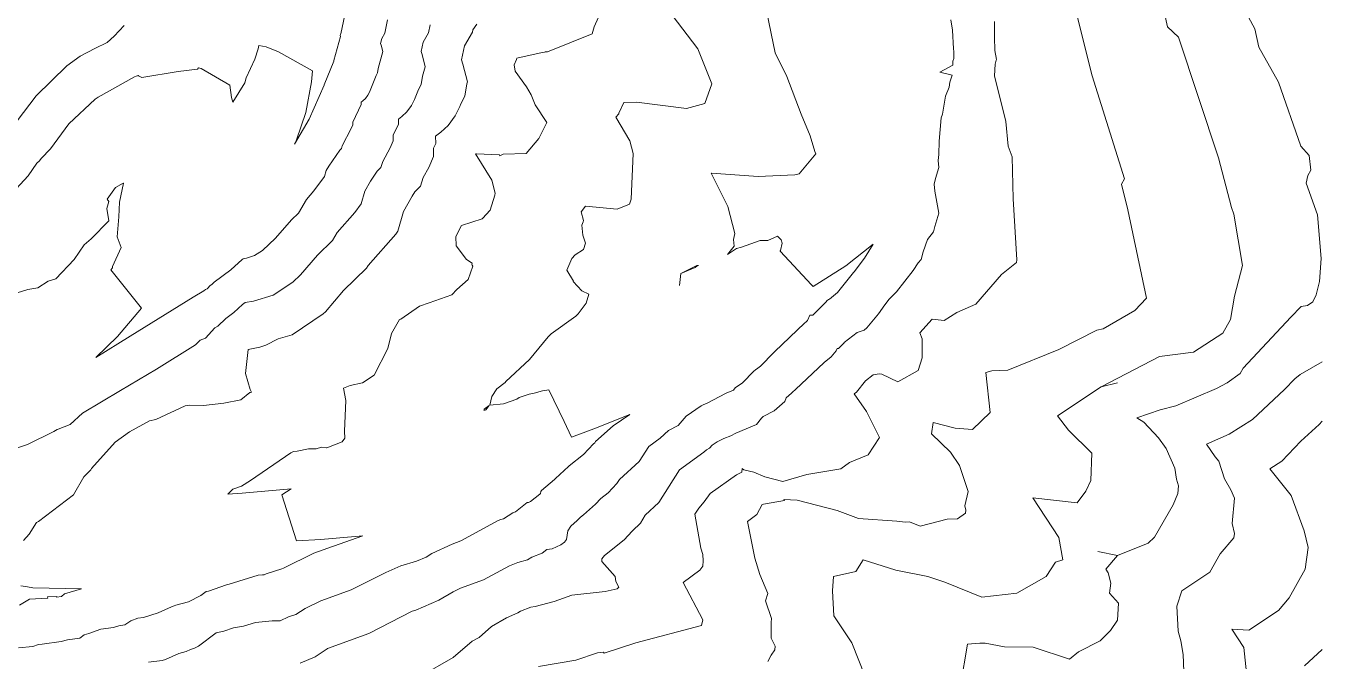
# Model space of a CAD drawing. Header units: metres. Extents: x 808187 to 810032, y 9155685 to 9157080.
# Drawn here: x 809649 to 810032.1, y 9156564.6 to 9156752.2 of the extents above; entities that cross this region are included whole.
import ezdxf

# ---------------------------------------------------------------- set-up
doc = ezdxf.new("R2010")
doc.units = ezdxf.units.M
doc.layers.add('C-TOPO-MAJR', color=9, linetype='Continuous')

msp = doc.modelspace()

# ---------------------------------------------------------------- linework, layer by layer
at = {"layer": 'C-TOPO-MAJR', "color": 9, "linetype": 'Continuous', "lineweight": 5}
for points, elevation in [([(809868.33, 9156564.45), (809869.33, 9156566.34), (809870.37, 9156567.9), (809870.48, 9156569), (809869.26, 9156571.34), (809869.26, 9156576), (809869.36, 9156577.19), (809867.65, 9156582.34), (809868.26, 9156584.55), (809865.89, 9156590.2), (809864.41, 9156594.96), (809862.25, 9156605.8), (809865.08, 9156607.85), (809866.67, 9156610.8), (809867.03, 9156610.95), (809873.22, 9156612.03), (809872.98, 9156612.34), (809876.97, 9156612.11), (809888.79, 9156609.08), (809895.07, 9156606.72), (809906.46, 9156605.95), (809909.02, 9156605.59), (809910.13, 9156605.77), (809913.35, 9156604.4), (809921.34, 9156606.53), (809924.38, 9156606.66), (809926.69, 9156608.27), (809926.85, 9156609.16), (809926.5, 9156610.45), (809927.54, 9156614.66), (809924.97, 9156622.38), (809922.27, 9156626.26), (809916.69, 9156631.76), (809917.21, 9156635.1), (809923.71, 9156633.41), (809928.83, 9156633.02), (809934.03, 9156638.04), (809932.71, 9156649.83), (809934.47, 9156650.33), (809939.26, 9156650.53), (809954.3, 9156656.63), (809965.57, 9156662.33), (809967.43, 9156662.79), (809976.74, 9156668.16), (809980.18, 9156671.8), (809974.67, 9156697.86), (809972.78, 9156705.52), (809973.67, 9156707.06), (809964.2, 9156737.47), (809957.76, 9156763.13)], 2660), ([(809897.04, 9156560.02), (809893.08, 9156569.98), (809887.76, 9156577.91), (809887.42, 9156585.33), (809887.7, 9156589.55), (809894.31, 9156591.09), (809896.47, 9156594.46), (809906.16, 9156591.46), (809915.54, 9156589.55), (809920.59, 9156587.86), (809931.58, 9156583.48), (809941.85, 9156584.67), (809950.57, 9156589.58), (809953.35, 9156593.83), (809955.52, 9156594.54), (809954.28, 9156601.05), (809946.59, 9156612.86), (809959.68, 9156611.35), (809962.31, 9156614.82), (809963.77, 9156617.92), (809964.04, 9156625.99), (809957.18, 9156632.8), (809953.89, 9156637.03), (809966.79, 9156645.6), (809984.05, 9156654.58), (809994.13, 9156655.84), (810002.8, 9156661.47), (810005.05, 9156665.46), (810006.25, 9156672.39), (810008.58, 9156681.49), (810006, 9156696.6), (810005.3, 9156698.57), (810001.46, 9156713.22), (809989.66, 9156748.95), (809986.39, 9156752.01), (809984.47, 9156761.07)], 2650), ([(809965.8, 9156596.98), (809971.66, 9156595.82), (809980.66, 9156599.46), (809982.61, 9156601.16), (809988.1, 9156610.75), (809989.47, 9156614.11), (809989.67, 9156616.37), (809989.05, 9156618.35), (809988.63, 9156621.6), (809986.03, 9156627.38), (809983.75, 9156630.55), (809979.42, 9156635.13), (809977.38, 9156636.41), (809984.23, 9156638.8), (809988.86, 9156639.95), (810000.9, 9156645.09), (810004.06, 9156646.78), (810007.93, 9156649.58), (810008.77, 9156651.08), (810022.91, 9156666.21), (810025.97, 9156669.36), (810027.79, 9156669.62), (810029.35, 9156670.76), (810030.38, 9156672.76), (810031.36, 9156676.7), (810031.87, 9156683.55), (810030.71, 9156696.4), (810027.44, 9156705.78), (810027.9, 9156708.09), (810028.81, 9156709.66), (810028.26, 9156713.97), (810025.8, 9156716.66), (810019.23, 9156735.59), (810013.46, 9156745.92), (810012.19, 9156751.35), (810007.77, 9156759.59)], 2640), ([(809641.28, 9156671.83), (809649.64, 9156674.4), (809650.2, 9156674.43), (809652.56, 9156674.89), (809655.56, 9156676.82), (809657.86, 9156677.48), (809663.26, 9156683.23), (809666.21, 9156687.59), (809668.28, 9156689.29), (809673.5, 9156694.66), (809672.99, 9156698.33), (809673.57, 9156700.39), (809673.01, 9156701.08), (809675.55, 9156704.51), (809677.79, 9156705.79), (809677.86, 9156705.77), (809676.66, 9156700.18), (809676.51, 9156695.88), (809676.01, 9156689.91), (809677.17, 9156686.74), (809674.63, 9156681.11), (809674.62, 9156680.9), (809674.6, 9156680.75), (809674.14, 9156680.15), (809683.21, 9156668.89), (809676.05, 9156660.45), (809669.65, 9156654.25), (809679.87, 9156660.55), (809698.47, 9156672.08), (809701.61, 9156673.94), (809702.07, 9156674.41), (809702.63, 9156674.58), (809703.54, 9156675.6), (809703.83, 9156675.77), (809704.63, 9156676.54), (809709.6, 9156680.22), (809712.89, 9156683.24), (809713.2, 9156683.47), (809714.2, 9156683.64), (809716.58, 9156684.36), (809718.93, 9156685.93), (809722.78, 9156689.57), (809727.52, 9156694.98), (809729.55, 9156696.93), (809731.91, 9156700.94), (809734.13, 9156703.47), (809737.32, 9156707.79), (809737.81, 9156709.49), (809738.55, 9156710.82), (809741.76, 9156715.53), (809742.27, 9156716.05), (809742.51, 9156716.85), (809745.19, 9156721.92), (809745.64, 9156722.98), (809745.63, 9156723.79), (809748.14, 9156728.97), (809748.14, 9156729.72), (809748.64, 9156730.11), (809749.38, 9156730.79), (809750.09, 9156731.75), (809750.55, 9156732.66), (809752.53, 9156737.61), (809752.94, 9156738.42), (809753.14, 9156739.69), (809754.52, 9156744.63), (809754.03, 9156746.57), (809753.87, 9156747.04), (809754.21, 9156748.56), (809755.06, 9156750.06), (809755.87, 9156754.01)], 2740), ([(809643.84, 9156701.62), (809649.66, 9156707.96), (809652.21, 9156711.7), (809653.08, 9156712.41), (809653.55, 9156713.02), (809656.25, 9156715.89), (809661.72, 9156723.34), (809669.52, 9156730.58), (809670.36, 9156731.17), (809681.12, 9156737.17), (809681.65, 9156737.38), (809681.88, 9156737.44), (809682.04, 9156737.53), (809682.17, 9156737.54), (809682.27, 9156737.48), (809683.3, 9156737.02), (809694.04, 9156738.77), (809699.69, 9156739.49), (809700.07, 9156739.83), (809700.84, 9156739.61), (809709.3, 9156734.76), (809709.82, 9156731.13), (809710.22, 9156729.72), (809713.76, 9156735.46), (809714.15, 9156736.93), (809716.64, 9156742.38), (809717.64, 9156745.49), (809717.69, 9156745.51), (809717.91, 9156746.42), (809719.99, 9156746.1), (809723.7, 9156744.61), (809733.7, 9156738.96), (809733.47, 9156735.73), (809731.77, 9156726.62), (809728.99, 9156718.53), (809728.46, 9156717.44), (809728.45, 9156717.28), (809732.72, 9156724.68), (809737.15, 9156734.72), (809737.15, 9156734.74), (809737.16, 9156734.74), (809737.17, 9156734.76), (809737.18, 9156734.77), (809737.19, 9156734.79), (809739.99, 9156741.8), (809740.02, 9156741.87), (809740.04, 9156741.98), (809742.01, 9156749.07), (809741.94, 9156749.37), (809741.91, 9156749.44), (809741.97, 9156749.68), (809742.1, 9156749.91), (809743.24, 9156755.49)], 2750), ([(809646.5, 9156627.57), (809649.54, 9156628.61), (809657.27, 9156632.43), (809658.26, 9156633.02), (809658.6, 9156633.06), (809662.09, 9156634.49), (809665.76, 9156637.78), (809676.94, 9156644.51), (809687.64, 9156650.78), (809699.11, 9156658.02), (809700.48, 9156659.44), (809702.15, 9156659.94), (809704.89, 9156663), (809705.77, 9156663.51), (809708.15, 9156665.82), (809710.47, 9156667.53), (809713.06, 9156669.92), (809713.83, 9156670.49), (809716.29, 9156670.91), (809722.13, 9156672.67), (809727.92, 9156676.54), (809730.19, 9156678.68), (809735.18, 9156684.53), (809739.63, 9156688.79), (809741.04, 9156691.2), (809746.23, 9156697.11), (809748.14, 9156699.7), (809749.23, 9156703.43), (809750.84, 9156706.35), (809752.88, 9156709.35), (809753.97, 9156710.45), (809754.47, 9156712.14), (809756.67, 9156716.18), (809757.58, 9156718.31), (809757.56, 9156719.96), (809759.14, 9156723.22), (809759.12, 9156724.7), (809760.12, 9156725.47), (809761.6, 9156726.83), (809762.99, 9156728.73), (809763.92, 9156730.53), (809765.07, 9156733.42), (809765.85, 9156734.96), (809766.25, 9156737.39), (809767.03, 9156740.19), (809766.11, 9156743.77), (809765.82, 9156744.64), (809766.45, 9156747.44), (809768.02, 9156750.21), (809768.49, 9156752.53)], 2730), ([(809646.85, 9156568.51), (809651.08, 9156568.9), (809652.75, 9156569.46), (809653.82, 9156569.55), (809659.49, 9156570.38), (809661.28, 9156570.89), (809664.94, 9156571.37), (809666.28, 9156572.38), (809667.6, 9156572.7), (809671.12, 9156574.02), (809674.87, 9156574.46), (809676.46, 9156575.02), (809678.31, 9156575.31), (809679.99, 9156576.51), (809682.14, 9156577.24), (809683.75, 9156577.46), (809688.09, 9156578.8), (809692.07, 9156580.64), (809692.87, 9156580.86), (809693.3, 9156581.09), (809697.06, 9156582.11), (809700.74, 9156583.95), (809702.31, 9156585.13), (809702.97, 9156585.28), (809708.34, 9156587.16), (809709.13, 9156587.28), (809717.7, 9156589.94), (809718.92, 9156590.07), (809719.48, 9156590.07), (809720.08, 9156590.36), (809724.69, 9156591.8), (809725.11, 9156592.07), (809734.15, 9156596.42), (809739.66, 9156598.45), (809739.95, 9156598.53), (809748.57, 9156601.61), (809736.17, 9156600.48), (809729.04, 9156600.13), (809724.63, 9156613.72), (809727.39, 9156615.43), (809712.89, 9156614.17), (809708.66, 9156613.88), (809710.14, 9156615.38), (809712.72, 9156616.29), (809715.38, 9156617.95), (809727.29, 9156626.08), (809728.09, 9156626.54), (809729.17, 9156626.59), (809732.54, 9156627.25), (809734.77, 9156627.3), (809736.35, 9156627.75), (809737.85, 9156627.62), (809737.95, 9156627.62), (809742.45, 9156629.33), (809743.27, 9156630.48), (809743.19, 9156632.54), (809743.62, 9156641.54), (809742.9, 9156645.21), (809744.87, 9156645.99), (809748.54, 9156646.76), (809751.98, 9156649.06), (809756, 9156656.92), (809757.05, 9156661.34), (809759.48, 9156665.5), (809759.48, 9156665.5), (809759.79, 9156665.61), (809765.37, 9156669.39), (809768.17, 9156670.42), (809768.25, 9156670.47), (809774.94, 9156672.77), (809776.38, 9156674.36), (809779.78, 9156677.27), (809779.78, 9156677.28), (809779.78, 9156677.28), (809779.78, 9156677.28), (809781.11, 9156681.21), (809780.91, 9156681.59), (809780.77, 9156681.72), (809780.9, 9156682.1), (809779.21, 9156683.22), (809776.23, 9156687.22), (809776.04, 9156690.04), (809777.75, 9156693.25), (809777.79, 9156693.3), (809783.85, 9156695.24), (809783.96, 9156695.31), (809786.24, 9156697.77), (809786.25, 9156697.78), (809786.25, 9156697.81), (809787.62, 9156702.26), (809787.69, 9156702.87), (809786.76, 9156706.65), (809781.88, 9156714.45), (809781.94, 9156714.48), (809782.24, 9156714.49), (809788.99, 9156714.11), (809789.05, 9156713.9), (809790.11, 9156714.33), (809796.87, 9156714.5), (809800.63, 9156718.96), (809803.03, 9156723.73), (809799.54, 9156728.92), (809798.33, 9156731.88), (809797.01, 9156734.2), (809793.62, 9156738.88), (809793.32, 9156740.76), (809794.06, 9156742.36), (809794.14, 9156742.66), (809801.63, 9156744.4), (809802.28, 9156744.49), (809802.46, 9156744.55), (809803.14, 9156744.59), (809816.39, 9156749.92), (809816.94, 9156751.95), (809818.27, 9156754.78)], 2710), ([(809648.36, 9156600.25), (809650.01, 9156602.05), (809652.13, 9156605.51), (809652.72, 9156605.83), (809663.13, 9156613.66), (809666.12, 9156619), (809668.23, 9156621.11), (809668.45, 9156621.48), (809675.37, 9156629.28), (809679.68, 9156632.28), (809685.58, 9156635.53), (809687.39, 9156635.94), (809696.09, 9156640), (809697.48, 9156640.2), (809701.49, 9156640.06), (809707.53, 9156640.82), (809712.55, 9156641.8), (809715.17, 9156643.91), (809715.37, 9156643.9), (809715.65, 9156644.04), (809715.33, 9156644.78), (809713.97, 9156649.5), (809714.72, 9156656.68), (809718.15, 9156657.37), (809719.93, 9156657.95), (809723.61, 9156659.76), (809727.68, 9156660.99), (809736.92, 9156667.15), (809737.59, 9156667.79), (809742.85, 9156674.09), (809749.7, 9156680.66), (809750.18, 9156681.46), (809758.32, 9156690.75), (809758.96, 9156691.61), (809760.64, 9156697.37), (809763.14, 9156701.89), (809764.01, 9156703.17), (809765.66, 9156704.85), (809766.42, 9156707.43), (809768.14, 9156710.43), (809769.51, 9156713.65), (809769.48, 9156716.12), (809770.14, 9156717.47), (809770.11, 9156719.68), (809771.61, 9156720.83), (809773.81, 9156722.86), (809775.89, 9156725.71), (809777.28, 9156728.41), (809777.61, 9156729.23), (809778.77, 9156731.51), (809779.35, 9156735.1), (809779.53, 9156735.74), (809778.2, 9156740.97), (809777.77, 9156742.24), (809778.68, 9156746.32), (809780.98, 9156750.35), (809781.12, 9156751.04), (809782.29, 9156752.77)], 2720), ([(809685.25, 9156564.22), (809689.25, 9156564.77), (809690.28, 9156565.08), (809694.2, 9156566.79), (809696.43, 9156567.41), (809697.63, 9156568.04), (809698.82, 9156568.36), (809699.99, 9156568.95), (809705.27, 9156572.94), (809707.51, 9156573.43), (809710.36, 9156574.42), (809713.34, 9156574.88), (809716.86, 9156575.97), (809721.84, 9156576.47), (809724.15, 9156576.51), (809726.6, 9156577.67), (809728.81, 9156578.36), (809731.59, 9156580.15), (809736.15, 9156582.34), (809745.19, 9156585.64), (809755.41, 9156590.73), (809759.84, 9156592.73), (809764.43, 9156594.11), (809767.28, 9156595.32), (809769.02, 9156596.37), (809774.99, 9156599.15), (809777.58, 9156600.09), (809788.64, 9156606.13), (809789.39, 9156606.42), (809790.22, 9156606.64), (809792.91, 9156608.37), (809793.75, 9156608.7), (809797.18, 9156611.41), (809797.56, 9156611.46), (809798.17, 9156611.73), (809800.95, 9156613.9), (809801.09, 9156614.07), (809801.18, 9156614.65), (809801.37, 9156614.94), (809805.25, 9156618.26), (809805.43, 9156618.45), (809805.59, 9156618.57), (809809.37, 9156622.06), (809809.56, 9156622.28), (809813.86, 9156625.66), (809816.76, 9156628.73), (809816.77, 9156628.74), (809817.15, 9156629.08), (809817.15, 9156629.09), (809817.34, 9156629.47), (809822.57, 9156634.08), (809827.48, 9156637.46), (809816.87, 9156633.24), (809810.29, 9156630.76), (809808.07, 9156635.33), (809803.61, 9156644.74), (809801.7, 9156644.4), (809799.2, 9156643.7), (809797.76, 9156643.42), (809794.79, 9156642.45), (809794.13, 9156641.97), (809790.15, 9156640.59), (809786.09, 9156640.22), (809786.7, 9156642.73), (809788.21, 9156644.97), (809790.69, 9156646.91), (809790.88, 9156647.21), (809797.87, 9156653.72), (809803.36, 9156660.34), (809804.31, 9156661.23), (809811.58, 9156666.5), (809812.25, 9156667.18), (809814.57, 9156670.29), (809815.42, 9156673), (809813.33, 9156673.96), (809810.78, 9156676.76), (809810.83, 9156676.84), (809808.88, 9156680.03), (809810.38, 9156683.49), (809811.36, 9156684.64), (809813.82, 9156686.17), (809814.44, 9156688.07), (809813.66, 9156690.43), (809813.33, 9156693.34), (809813.7, 9156694.35), (809813.8, 9156694.75), (809813.12, 9156697.35), (809814.39, 9156698.99), (809823.81, 9156698.12), (809827.38, 9156699.53), (809827.41, 9156699.58), (809827.87, 9156701.07), (809828.54, 9156714.53), (809827.56, 9156718.29), (809823.36, 9156725.27), (809824.28, 9156726.22), (809824.25, 9156726.43), (809824.27, 9156726.46), (809825.7, 9156729.56), (809829.47, 9156729.73), (809844.31, 9156727.83), (809849.68, 9156729.29), (809849.7, 9156729.3), (809851.76, 9156735.14), (809847.63, 9156745.47), (809840, 9156755.38)], 2700), ([(809730.05, 9156563.95), (809734.5, 9156565.88), (809738.07, 9156568.23), (809738.14, 9156568.26), (809750.41, 9156572.72), (809763.19, 9156579.31), (809764.22, 9156579.61), (809771.1, 9156582.55), (809775.32, 9156585.08), (809777.46, 9156586.08), (809784.28, 9156588.55), (809791.94, 9156592.73), (809794.44, 9156593.71), (809797.25, 9156594.45), (809798.55, 9156595.28), (809801.57, 9156596.47), (809802.98, 9156597.59), (809804.58, 9156597.77), (809807.15, 9156598.91), (809808.18, 9156599.71), (809808.79, 9156600.47), (809809.23, 9156603.11), (809810.08, 9156604.47), (809811.97, 9156606.09), (809812.95, 9156607.15), (809813.82, 9156607.8), (809817.39, 9156610.93), (809818.9, 9156612.62), (809821.09, 9156614.34), (809823.7, 9156617.04), (809824.43, 9156618.24), (809830.25, 9156623.54), (809833.1, 9156628.02), (809836.48, 9156630.46), (809838.92, 9156632.72), (809841.84, 9156634.21), (809844.18, 9156636.95), (809848.63, 9156639.97), (809849.41, 9156640.36), (809850.22, 9156640.67), (809855.94, 9156643.69), (809858.13, 9156644.63), (809858.66, 9156645.3), (809860.83, 9156646.82), (809864.16, 9156650.23), (809864.61, 9156650.6), (809865.39, 9156651.09), (809866.11, 9156651.71), (809870.11, 9156655.8), (809870.4, 9156656.04), (809879.16, 9156664.39), (809879.67, 9156664.8), (809880.02, 9156665.23), (809880.67, 9156666.74), (809881.62, 9156666.79), (809885.54, 9156670.72), (809885.75, 9156671.02), (809886.22, 9156671.38), (809886.48, 9156671.47), (809888.92, 9156673.48), (809893.62, 9156679.34), (809893.78, 9156679.58), (809896.88, 9156683.62), (809899.42, 9156687.77), (809891.4, 9156681.37), (809881.69, 9156675.23), (809881.16, 9156675.71), (809871.99, 9156685.7), (809871.99, 9156685.77), (809872.02, 9156685.86), (809872.53, 9156688.05), (809872.27, 9156689.01), (809871.2, 9156690.1), (809868.25, 9156688.84), (809866.06, 9156688.85), (809860.55, 9156686.91), (809859.02, 9156686.49), (809856.34, 9156684.72), (809858.3, 9156687.14), (809858.12, 9156689.09), (809858.54, 9156690.95), (809856.48, 9156698.85), (809851.59, 9156708.69), (809851.58, 9156708.73), (809851.62, 9156708.72), (809865.46, 9156707.77), (809865.47, 9156707.77), (809876.31, 9156708.23), (809877.58, 9156708.58), (809882.46, 9156714.47), (809882.19, 9156715.18), (809880.82, 9156719.73), (809878.11, 9156726.14), (809873.9, 9156737.31), (809870.5, 9156744.29), (809868.01, 9156756.2)], 2690), ([(809765.31, 9156559.95), (809775.28, 9156565.69), (809780.91, 9156570.46), (809782.98, 9156571.56), (809786.67, 9156574.81), (809791.04, 9156577.38), (809794.37, 9156578.87), (809795.23, 9156579.34), (809798.28, 9156580.52), (809799.53, 9156580.73), (809805.16, 9156582.2), (809810.34, 9156584.03), (809820.19, 9156585.15), (809823.79, 9156585.94), (809824.28, 9156586.43), (809823.42, 9156588.09), (809823.15, 9156589.55), (809819.28, 9156593.97), (809819.28, 9156593.99), (809819.24, 9156594.79), (809820, 9156595.81), (809825.82, 9156600.37), (809828.24, 9156602.96), (809828.32, 9156603.02), (809830.64, 9156605.35), (809832.09, 9156607.74), (809836.07, 9156611.48), (809842.17, 9156621.06), (809849.38, 9156626.27), (809850.16, 9156627), (809851.1, 9156627.47), (809851.85, 9156628.35), (809853.28, 9156629.33), (809855.3, 9156630.32), (809857.41, 9156631.12), (809858.86, 9156631.89), (809864.93, 9156634.49), (809866.39, 9156636.33), (809866.43, 9156636.36), (809866.95, 9156636.89), (809870.14, 9156638.56), (809873.29, 9156641.32), (809873.67, 9156642.33), (809875.28, 9156643.72), (809875.58, 9156644.02), (809876.51, 9156644.79), (809884.94, 9156652.84), (809887.06, 9156654.5), (809888.5, 9156656.28), (809888.77, 9156656.92), (809889.17, 9156656.94), (809890.82, 9156658.59), (809890.9, 9156658.71), (809894.72, 9156661.63), (809896.77, 9156662.37), (809897.56, 9156663.02), (809901.05, 9156667.14), (809902.89, 9156669.88), (809904.2, 9156671.51), (809906.34, 9156673.7), (809911.21, 9156679.96), (809912.71, 9156682.25), (809913.63, 9156683.26), (809914.21, 9156685.47), (809915.5, 9156689.11), (809917.28, 9156691.43), (809917.62, 9156692.97), (809918.88, 9156696.92), (809917.66, 9156703.4), (809917.5, 9156705.46), (809917.83, 9156707.11), (809918.86, 9156710.4), (809918.67, 9156712.43), (809918.87, 9156714.23), (809918.95, 9156718.22), (809919.53, 9156725.03), (809919.95, 9156726.18), (809920.83, 9156731.48), (809921.85, 9156734.15), (809922.04, 9156735.59), (809922.74, 9156737.67), (809919.14, 9156738.56), (809923, 9156740.62), (809923, 9156741.81), (809923.23, 9156742.61), (809923.28, 9156744.66), (809923.16, 9156745.42), (809922.87, 9156750.97), (809922.42, 9156754.07)], 2680), ([(809800.52, 9156562.95), (809811.51, 9156564.84), (809817.94, 9156567), (809819.77, 9156567.22), (809819.97, 9156566.88), (809829.31, 9156570.02), (809848.67, 9156575.09), (809849.11, 9156576.82), (809843.29, 9156587.76), (809848.2, 9156591.46), (809849.04, 9156592.58), (809849.14, 9156594.23), (809849.07, 9156596.06), (809848.48, 9156597.96), (809846.77, 9156607.98), (809847.91, 9156609.8), (809849.52, 9156611.65), (809851.23, 9156614.11), (809859.05, 9156619.62), (809860.6, 9156620.39), (809860.67, 9156621.45), (809861.17, 9156621.07), (809864.16, 9156620.36), (809867.37, 9156618.98), (809872.72, 9156617.65), (809879.81, 9156619.67), (809889.89, 9156621.43), (809892.44, 9156623.21), (809897.99, 9156625.47), (809901.27, 9156630.6), (809897.43, 9156638.32), (809893.81, 9156643.55), (809894.48, 9156644.07), (809897.17, 9156647.38), (809899.41, 9156649.2), (809901.2, 9156649.4), (809901.99, 9156649.31), (809906.71, 9156647.13), (809912.73, 9156650.41), (809913.96, 9156654.16), (809913.95, 9156659.82), (809913.18, 9156661.58), (809916.85, 9156665.59), (809920.38, 9156665.16), (809924.19, 9156667.57), (809929.73, 9156669.99), (809937.39, 9156678.77), (809941.75, 9156682.34), (809941.92, 9156683.08), (809940.8, 9156701.12), (809940.55, 9156713.51), (809939.35, 9156716.69), (809938.67, 9156723.95), (809935.27, 9156737.44), (809935.49, 9156740.9), (809935.83, 9156742.09), (809935.84, 9156742.31), (809935.42, 9156744.97), (809935.26, 9156748.88), (809935.25, 9156748.93), (809935.29, 9156753.57)], 2670), ([(809646.44, 9156724.19), (809652.08, 9156731.56), (809661.08, 9156740.46), (809665.06, 9156743.26), (809669.38, 9156745.59), (809673.03, 9156747.32), (809675.13, 9156749.22), (809678.06, 9156752.4)], 2760), ([(809842.19, 9156675.5), (809842.57, 9156679.11), (809846.81, 9156680.88), (809847.37, 9156681.33), (809847.83, 9156681.49), (809847.46, 9156681.5), (809847.36, 9156681.46), (809847.36, 9156681.45), (809847.35, 9156681.45), (809847.34, 9156681.43), (809842.57, 9156679.11)], 2690), ([(810032.11, 9156652.97), (810025.66, 9156649.22), (810024.02, 9156648.01), (810020.96, 9156644.82), (810011.53, 9156635.93), (810004.67, 9156631.67), (809997.9, 9156628.63), (810000.51, 9156624.88), (810001.64, 9156623.66), (810003.23, 9156618.41), (810005.15, 9156615.16), (810006.22, 9156612.75), (810005.56, 9156605.21), (810006.18, 9156602.32), (810005.99, 9156601.02), (810001.99, 9156596.31), (809998.97, 9156590.82), (809990.67, 9156585.32), (809989.14, 9156580.78), (809989.54, 9156573.45), (809990.37, 9156570.53), (809991.06, 9156566.53), (809991.23, 9156561.51)], 2630), ([(809971.63, 9156646.82), (809966.79, 9156645.6)], 2650), ([(810010.64, 9156552.78), (810008.96, 9156568.58), (810005.48, 9156573.99), (810010.45, 9156573.7), (810019.21, 9156579.55), (810022.39, 9156583.3), (810027.09, 9156591.7), (810027.99, 9156598.13), (810026.77, 9156603.06), (810022.99, 9156613.47), (810016.67, 9156621.4), (810020.25, 9156623.66), (810025.87, 9156629.6), (810031.24, 9156634.5), (810032.11, 9156635.46)], 2620), ([(809971.66, 9156595.82), (809968.24, 9156591.77), (809968.87, 9156590.69), (809969.66, 9156587.59), (809969.3, 9156584.66), (809971.9, 9156581.68), (809971.67, 9156576.71), (809969.57, 9156573.59), (809966.53, 9156570.52), (809960.07, 9156567.35), (809957.47, 9156565.15), (809946.73, 9156568.69), (809938.28, 9156568.81), (809932.51, 9156569.84), (809930.93, 9156569.9), (809927.28, 9156569.62), (809925.27, 9156557.41)], 2640), ([(809647.15, 9156581.15), (809650.1, 9156582.83), (809655.48, 9156583.19), (809655.41, 9156583.56), (809658.13, 9156583.66), (809658.1, 9156583.48), (809659.5, 9156583.65), (809660.47, 9156584.46), (809665.45, 9156585.89), (809651.04, 9156586.25), (809649.53, 9156586.57), (809647.51, 9156586.82)], 2720), ([(810026.89, 9156563.22), (810032.11, 9156568.02)], 2610)]:
    msp.add_lwpolyline(points, dxfattribs=dict(at, elevation=elevation))
at = {"layer": 'C-TOPO-MAJR', "color": 9, "linetype": 'Continuous', "lineweight": 5, "elevation": 2700}
msp.add_lwpolyline([(809784.49, 9156639.01), (809784.46, 9156638.92), (809784.39, 9156638.76), (809784.72, 9156638.72), (809784.91, 9156638.79), (809785.94, 9156640.09), (809784.49, 9156639.01)], close=True, dxfattribs=at)

doc.saveas('drawing.dxf')
